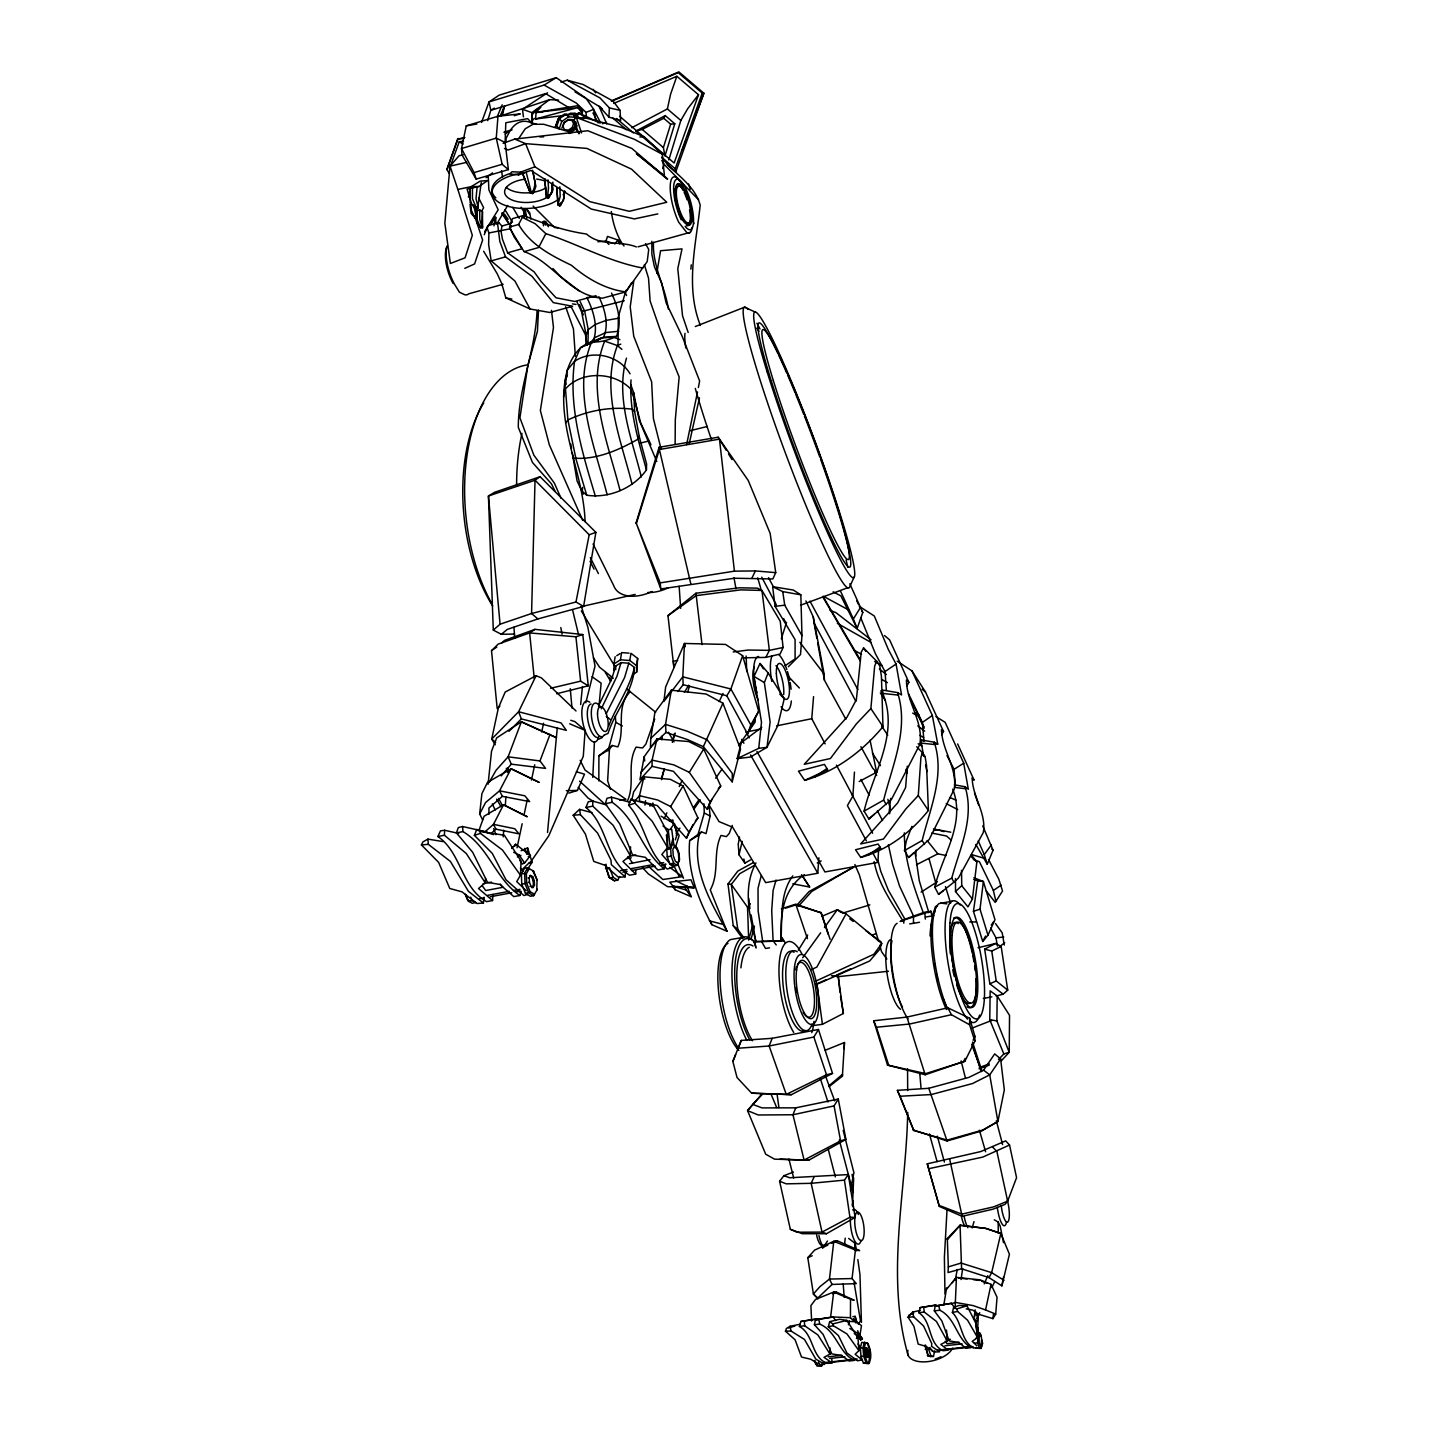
<?xml version="1.0" encoding="UTF-8"?>
<svg xmlns="http://www.w3.org/2000/svg" width="1438" height="1438" viewBox="0 0 1438 1438"><rect width="100%" height="100%" fill="white"/><g stroke="black" fill="none" stroke-linecap="round" stroke-linejoin="round"><path stroke-width="1.5" d="M472.455 187.929L472.437 198.678L475.978 207.018L475.025 208.546L477.47 209.606L481.281 182.464M606.71 804.992L592.726 801.11L588.286 801.739L585.949 807.473C608.13 825.574 605.2 859.223 629.485 875.221L635.722 874.07L635.74 870.062M974.856 1041.22L974.874 1036.187L969.661 1018.23L947.822 1007.822L906.929 1017.079L873.693 1020.764L887.498 1065.073L925.191 1074.761L964.898 1061.208L974.856 1041.22L969.589 1024.737L969.661 1018.23M598.819 780.996L598.909 755.795L612.211 745.477L617.837 746.897C625.961 728.401 614.835 707.46 630.383 691.444M527.53 854.118L527.566 847.863L521.113 850.757M845.814 1321.324L854.316 1321.63L850.433 1317.711L850.541 1299.215L833.681 1292.061L815.526 1299.431L810.888 1305.632L811.625 1321.037M652.061 766.346L652.097 760.109L656.95 738.952L688.73 741.541L703.721 749.018L720.744 785.975L710.192 801.991L707.226 809.199L673.397 771.325L652.061 766.346L639.91 779.702L644.206 756.694L656.95 738.952M675.123 444.378L675.303 419.716L679.149 376.936L660.491 330.812L650.12 301.009L648.52 278.127L644.368 264.772M886.275 804.543L883.633 800.121C892.441 765.016 909.211 729.012 897.582 692.613L882.77 690.114L882.77 693.44C899.451 733.883 873.1 772.566 864.094 811.14L868.876 818.977L891.506 799.33L919.781 744.578C923.771 721.552 906.641 702.966 906.407 680.048L908.852 682.331L906.785 686.034M618.034 344.958L618.322 316.935L625.925 290.404M1001.459 1060.669L1009.224 1052.292L996.876 1020.908L997.181 995.977L990.171 990.836L989.757 1019.722L1003.85 1053.946L998.475 1059.5M470.01 204.358L471.125 213.453L476.158 218.774L477.128 217.264L476.248 206.946M585.086 521.688C583.522 470.801 553.396 421.55 567.363 370.015C571.389 357.792 578.633 345.713 591.701 341.831C600.527 342.514 608.562 340.087 616.417 336.42C622.294 322.651 617.747 306.114 611.51 293.1M732.194 781.841L732.319 773.482L707.208 739.851L687.13 731.187L665.524 724.375L650.803 738.287L650.443 747.077L665.992 732.445L665.524 724.375L671.33 690.186L706.094 694.033L722.937 703.218L740.534 749.162L732.194 781.841L703.344 746.682L687.256 739.491L665.992 732.445M904.34 832.854C904.196 860.409 913.939 887.066 923.25 912.645L928.499 911.458L919.277 880.739L915.071 852.41M586.021 344.149L586.165 335.18L581.545 311.561L576.854 301.746M831.47 975.755L838.192 975.989L839.918 992.148M955.156 1306.765L956.432 1277.375L980.141 1279.856L991.052 1284.35L997.055 1297.256L995.707 1314.134L992.921 1318.646L978.433 1314.17L972.771 1310.108L966.174 1308.85M524.295 217.21L524.151 208.834L526.416 208.762L529.759 212.878L530.838 219.061M546.494 197.24L544.643 178.672L546.494 197.24L548.13 198.102L552.012 191.883L552.372 182.788M587.998 343.628L588.25 329.697L584.691 311.273L580.143 301.585M476.266 214.873L476.607 210.865L479.699 209.948L482.449 211.62L481.802 223.969M482.449 211.62L482.629 228.067L480.634 227.779L477.056 223.267L476.463 216.976M498.734 222.584L488.075 225.64L487.015 227.474L488.884 232.956L488.632 244.568L491.203 260.889L514.912 281.021L530.047 308.972L549.783 312.477L572.666 306.276L553.324 302.627L531.97 276.276L505.529 256.863L499.813 241.386L497.692 224.418L498.734 222.584L501.934 226.018L510.957 223.447M709.042 805.496L710.138 816.029L706.058 833.591L701.474 831.901L689.683 840.565C686.969 869.936 698.041 899.145 711.81 924.67L726.981 931.231L710.282 889.96C719.881 872.381 712.565 853.058 720.995 835.442L726.388 836.628L729.246 833.465L732.302 825.412M558.07 205.077L556.758 187.623L558.07 205.077L559.652 205.976L563.498 200.259L564.109 191.883M853.004 1192.497L853.201 1184.768M582.642 487.392L582.3 491.329L586.74 495.211C608.741 498.644 633.673 488.183 646.435 469.884L646.615 464.043L639.209 436.415L634.625 411.466L633.727 392.772L630.689 384.449M755.975 862.908C742.547 887.408 749.45 915.952 755.849 941.423L780.942 940.901C782.38 919.403 779.216 894.202 792.805 875.85M975.683 1338.365L977.678 1338.167L977.984 1327.741L977.427 1334.212M514.265 115.687L520.268 113.872L497.997 116.244L466.254 125.861L461.508 148.545L462.011 154.909L476.158 179.121L508.369 169.63L505.115 142.47L505.799 122.751L527.602 118.635L531.197 122.41M476.23 209.606L477.11 218.594M852.536 1204.649L853.633 1178.603L852.752 1174.469M635.722 874.07L622.924 861.47L630.204 855.52L630.563 846.82M526.254 890.769L516.727 881.602L520.448 875.221L521.077 861.056L504.325 835.244L480.076 831.488L476.751 829.528L474.396 835.352L492.263 853.363L505.978 879.768L523.863 895.55L527.566 894.4M592.798 777.419L594.415 742.17M492.928 894.526L492.569 900.548L478.53 888.504L485.181 882.77L466.325 853.561L444.414 835.244L444.666 830.283L458.758 833.447M567.219 80.204L583.073 84.5L613.145 101.127L620.066 110.331L620.623 120.54L608.921 117.143L609.388 107.922L599.988 97.928L567.219 80.204L560.892 82.128M542.665 112.236L536.014 112.398L578.166 105.657L582.606 111.265L582.246 113.207L535.673 118.959L536.014 112.398L540.904 107.113M889.655 813.728L889.978 807.527L887.875 799.33M976.043 1316.004L976.168 1313.541M538.513 310.177L537.417 331.333L527.8 365.863L519.927 417.811L533.858 455.163L554.313 483.006L561.036 498.285M552.839 182.159L552.444 189.906L549.01 197.743M948.325 1266.878L948.019 1272.576L961.591 1268.801L988.985 1277.609L1001.873 1285.878L1009.422 1254.242L1000.83 1233.48L985.803 1228.394L960.063 1225.266L947.318 1238.495L948.325 1266.878L961.105 1263.067L991.663 1272.648L1004.066 1280.341M977.391 1333.997L978.235 1317.999L975.593 1311.618M756.927 751.481L824.927 871.949L877.899 862.405L878.618 849.355M592.079 812.668L579.604 809.36L573.187 815.256L585.428 834.13L593.768 861.434L604.697 865.155L618.52 877.342L625.117 876.838L625.44 870.997M612.211 745.477L609.46 749.252L607.645 780.78L610.449 789.246M495.571 222.171L495.085 217.192L491.562 222.387M524.313 213.92L524.151 208.834M828.989 1086.697L842.38 1076.199L844.483 1042.496L825.268 1050.261M866.341 840.835L847.395 805.55L852.896 796.113L854.46 772.098M844.088 1048.733L844.483 1042.496M947.049 1209.448L944.389 1257.387L944.964 1293.912M495.427 223.753L495.858 217.336M842.38 1076.199L842.488 1074.348L828.917 1085.834M503.246 836.862L503.695 830.211M505.313 805.801L505.906 796.922M507.542 772.512L507.83 768.072M631.03 379.92C628.999 410.585 638.454 440.621 646.435 469.884M915.736 856.149L916.15 850.074M860.733 857.443L880.847 848.492L878.169 844.07L855.538 849.732L860.733 857.443C887.821 849.948 911.045 832.207 928.409 810.457L918.289 795.502L920.931 757.269L922.495 752.757L916.689 746.771M708.628 804.291L719.018 821.601L732.679 827.245L765.681 882.626L817.773 873.243L818.923 857.821M701.474 831.901L699.12 834.939C691.642 869.613 710.372 902.039 726.981 931.231M785.04 665.758L795.088 658.91L795.088 639.604L775.064 606.315L772.637 586.686L793.309 590.047L800.84 594.829L801.973 635.614L800.517 654.506L788.348 666.711M946.492 1289.329L956.432 1277.375L952.244 1282.75M907.306 766.166L905.616 787.521L897.636 802.943L860.679 843.944L883.417 839.073L905.904 808.875L918.289 795.502M497.997 116.244L496.254 138.12L502.168 164.292L508.369 169.63M564.523 191.092L563.948 198.264L560.496 205.634M825.124 743.859L811.751 718.712L813.566 696.639M543.222 221.614L545.469 221.542L543.222 221.614L543.474 225.838M475.025 218.342L471.394 210.397L470.55 202.381M870.871 708.592L874.681 666.01L876.659 661.174L863.555 647.927L861.218 652.187L856.383 699.659L847.018 717.149L804.255 764.297L830.409 758.527L856.437 723.817L870.871 708.592L882.986 726.657C862.584 751.247 835.676 771.505 804.687 780.367L798.467 771.181L824.423 764.405L827.677 769.761L804.687 780.367M480.634 227.779L477.344 220.176L476.607 210.865M547.519 832.512L557.279 727.79M598.999 706.04L601.138 683.14L592.096 676.759M485.181 882.77L485.577 878.42M690.869 269.158L691.265 264.844M477.039 187.929L475.996 198.678L478.315 208.007M580.646 704.566L582.408 686.789M854.496 1249.91L855.161 1243.367L848.69 1238.442M488.075 784.249L491.526 751.229L496.685 737.874L521.365 721.822L556.416 737.694L521.365 721.822L508.117 756.819L496.092 770.247L489.082 782.506M513.69 852.249L519.172 855.035L524.582 863.016L530.424 855.538L515.667 844.232L511.658 848.438M443.138 841.607L427.895 839.109L422.934 841.913L421.424 844.915L438.608 862.351L449.788 888.486L462.011 891.848L477.039 903.513L483.42 903.028L484.031 897.258M737.155 758.617L758.743 748.335L761.493 722.253L754.033 676.417L760.019 663.475L768.144 672.984L784.231 698.814L777.724 725.759L766.993 747.311L750.42 757.053L737.155 758.617L741.325 742.619L761.781 727.304M844.555 1244.607L845.238 1238.136M913.076 1129.891L947.103 1140.981L928.786 1088.296L897.384 1090.346L913.777 1130.52L947.193 1140.118L982.819 1129.998L997.9 1121.496L1004.335 1089.95L1000.614 1058.889L994.683 1053.892L983.628 1070.178L968.996 1077.35L928.786 1088.296M479.663 813.944L481.892 793.686L487.5 782.38L511.083 768.755L538.998 782.29L511.083 768.755L499.561 790.828L485.595 802.512L479.663 813.944L482.629 819.894M537.039 310.68C535.637 350.333 518.345 387.199 518.291 427.266L532.437 462.425L551.491 483.887L555.104 491.347M992.921 1318.646L993.406 1314.296M546.494 196.431L547.554 196.143L548.507 188.018L547.986 179.822M852.051 1278.562L829.474 1279.065L820.019 1286.561L813.387 1293.984L817.791 1297.993L832.081 1284.44L856.275 1283.631L852.051 1278.562L855.43 1250.017L833.788 1241.3L814.645 1250.107L807.797 1257.639L813.387 1293.984L817.898 1298.82M955.479 878.546L955.515 891.56L967.972 906.875L972.412 898.984L976.869 861.955L971.621 855.233M973.67 879.373L977.732 880.865L973.454 911.315L982.729 941.495L987.96 935.167L980.015 909.158L983.376 881.512L973.921 877.773M479.124 829.96L484.085 816.245L503.516 804.759L527.081 816.676L503.516 804.759L493.504 824.351L485.343 831.434M661.84 739.815L662.325 735.879M852.95 1200.73L852.285 1205.781L853.561 1207.003M934.61 912.609L935.401 906.461L937.127 906.192M633.709 281.273L630.221 306.905L633.745 336.258L651.648 381.861L653.409 418.62L661.085 448.98M975.162 1309.856L973.885 1319.185L977.085 1320.731L975.629 1322.816L977.678 1338.167M558.106 204.268L560.191 196.305L559.831 186.76M644.925 805.118L645.572 800.732M750.6 859.888L744.848 863.124L739.024 854.783L742.206 841.356M961.015 1279.55L962.669 1268.586M636.531 665.65L637.663 658.424L630.958 653.301L629.808 660.509L636.531 665.65L636.657 672.157L633.403 674.206M636.657 672.157L637.663 658.424M650.803 738.287L654.901 712.529L671.33 690.186M943.849 1304.823L946.617 1287.855M614.745 666.873L614.134 670.468L613.954 663.943L620.443 659.808L621.611 652.6L629.089 653.158M501.305 634.284L507.344 629.395L537.884 618.933L583.63 606.423L595.871 532.366L540.095 476.697L494.528 492.335L488.435 496.002L493.288 630.096L501.305 634.284L514.534 634.068M613.954 663.943L615.14 656.735M656.789 273.13L660.563 250.733L682.025 248.864L677.783 268.708L682.529 315.767L688.173 332.466M935.167 1306.099L938.708 1305.488L939.823 1310.234C955.767 1318.053 956.342 1338.76 970.974 1347.658L965.905 1348.215L958.787 1342.445L949.17 1340.917L941.818 1320.875L934.323 1310.863L935.167 1306.099L951.543 1303.277L955.03 1308.616M939.356 1206.446L927.258 1163.827L980.698 1151.586L1005.683 1140.873L1009.53 1145.008L1016.576 1177.686L1007.643 1201.143L1005.018 1204.379L993.173 1209.124L962.13 1216.332L939.356 1206.446L927.258 1163.827M739.545 836.988L738.215 844.214L739.024 854.783M1001.873 1285.878L1003.49 1277.268M941.62 734.818L943.526 731.457L941.477 729.641C942.052 750.726 957.528 767.928 954.257 789.174L929.11 839.594L908.654 857.515L904.484 850.559L906.335 840.835L911.908 826.347M981.129 1348.377L976.24 1348.197L981.129 1348.377L981.507 1339.857M598.478 705.968L611.905 678.412L615.662 666.064L621.054 662.63L628.819 663.206L634.41 667.466C629.538 688.496 616.165 706.471 608.616 726.136M697.52 391.945L686.627 444.522M698.365 387.541L699.623 380.962L682.151 336.222L666.1 302.753L661.552 282.819L654.398 266.713L651.863 254.202L651.845 241.314M955.209 1280.287L957.277 1269.484M522.857 174.501L530.28 192.926L532.743 193.591L533.462 189.906M578.166 105.657L577.788 107.598L582.246 113.207M1004.263 945.072L1002.232 932.903L995.527 923.591M500.065 624.2L531.575 613.523L575.973 602.019L589.203 534.756L535.026 480.22L488.435 496.002L500.065 624.2L493.288 630.096M889.205 811.374L890.697 798.414M850.469 1190.125L853.902 1172.671L843.171 1130.448M689.144 444.036L699.461 397.805M850.631 1190.646L851.476 1186.44L839.307 1140.028M848.438 1324.793L849.229 1320.839M491.257 223.933L494.187 217.426M815.382 1319.994L818.815 1319.383L819.714 1324.092C836.646 1331.085 838.426 1352.457 854.208 1360.438L849.319 1360.977L841.356 1355.423L831.865 1353.913L823.093 1334.374L814.411 1324.704L815.382 1319.994L825.017 1317.963L833.069 1317.028L835.712 1320.533M943.364 890.607L938.583 894.382L934.736 887.12C942.519 855.017 965.994 823.147 952.711 789.156M468.393 197.132L470.244 188.504L470.208 202.327L475.025 208.546M517.033 847.773L522.156 823.74M524.025 815.004L527.279 799.708M531.467 780.061L534.72 764.764M541.695 731.996L543.564 723.26M924.472 844.448L922.171 840.511C930.116 808.426 945.108 775.424 934.287 742.224L920.787 739.887L923.681 756.208M924.814 1345.267L928.229 1356.106L933.46 1356.465L934.682 1350.785M995.707 1314.134L985.551 1309.946L991.052 1284.35M631.731 127.712L667.376 108.946L670.611 94.117L676.849 76.268L698.509 94.746L674.134 163.015L619.616 116.244M532.743 193.591L535.242 183.381L532.599 170.259M631.749 800.121L633.619 791.961L643.954 776.808L670.432 779.378L683.068 785.939L697.933 817.952L688.856 832.063L686.501 838.282L657.328 805.586L639.497 801.074L639.479 795.681L643.954 776.808L644.781 779.162M938.583 894.382L953.897 882.195L951.776 878.115C959.739 848.366 974.874 817.916 965.078 786.766L954.401 784.806M563.57 397.05L567.363 370.015L574.571 361.298L580.503 347.529L590.011 343.646M672.301 742.206L674.404 733.524M976.761 1347.478L973.562 1348.107C960.332 1340.306 962.543 1322.852 952.369 1312.481L953.628 1307.358L959.128 1305.434L966.983 1305.812L976.043 1323.643L977.534 1337.52L972.214 1341.384L976.833 1345.716M870.17 1349.473L868.804 1363.512L863.447 1363.17L861.02 1356.573L860.319 1347.927L861.757 1342.319L867.977 1343.523C870.637 1349.671 872.291 1357.4 868.804 1363.512L863.447 1363.17M585.805 702.805L595.026 666.082L587.926 627.507L581.312 606.279M666.423 834.939L667.825 849.067L670.342 848.69L672.912 838.516L671.726 829.402L668.239 829.564L662.99 826.023M676.381 835.496L677.442 831.272M867.312 1357.005L866.413 1357.113L867.581 1357.382L867.887 1351.253L865.694 1348.143L865.37 1354.272L868.48 1357.292L868.786 1351.145L867.743 1348.323L865.694 1348.143M866.269 1354.183L866.575 1348.035M761.205 875.742L758.024 888.307L758.132 910.991L762.715 941.566M867.078 1361.858L864.867 1355.872L864.22 1347.999L865.532 1342.876L864.4 1342.014L862.962 1347.64L863.663 1356.286L866.089 1362.882L869.541 1362.433M661.534 779.702L664.284 768.953M751.121 939.032L754.411 926.126M828.306 1326.735L829.69 1321.666L839.45 1319.275L846.874 1320.408L857.947 1337.682L858.917 1350.659L855.143 1354.308L862.171 1359.899L857.569 1360.797L846.946 1353.032L838.462 1335.614L828.306 1326.735L833.285 1325.71L846.946 1333.907L858.917 1350.659M946.51 1330.132L947.247 1341.133L940.812 1344.422L948.055 1350.156L943.022 1350.713C927.564 1343.326 932.597 1321.971 918.792 1312.66L920.158 1307.627L936.03 1305.075L920.158 1307.627M608.022 750.816L615.806 722.307L615.32 716.016M627.507 800.858C635.488 783.261 626.357 764.477 636.099 747.131L642.57 747.976L645.878 744.093L654.721 719.09M629.898 802.296L611.42 797.191L606.98 798.306L605.326 803.68L619.796 823.974L632.612 855.071L645.267 857.3L657.867 869.972L664.176 868.804L665.381 864.508M776.035 880.02L773.123 890.374L771.703 910.703L773.123 941.351M972.196 1227.944L973.993 1221.617M748.946 938.601L752.613 925.892M577.087 117.557L578.471 112.775L600.095 123.093M697.52 836.233L704.296 813.009L703.901 803.788M628.819 663.206L624.631 677.46L606.207 713.733M495.085 217.192L494.007 225.892M621.054 662.63L616.992 676.184L601.282 708.826M831.793 1358.694L832.045 1362.865L827.174 1363.404C810.762 1357.005 814.375 1334.788 799.402 1326.429L800.894 1321.468L818.078 1318.772L800.894 1321.468M501.287 116.244L504.414 105.909L502.563 115.31L549.658 99.653L558.591 100.103M487.698 120.63L490.843 110.295L489.028 101.918L499.148 95.142L556.236 77.67L585.967 98.215L593.678 109.36L595.53 119.246M674.782 123.74L664.949 156.005L663.403 147.593L670.665 124.207L674.782 123.74L665.273 115.597L635.884 131.074L639.101 133.842M668.814 159.924L680.839 120.45L687.706 108.695L698.509 94.746M636.117 522.839L659.089 447.29L718.137 437.224L748.209 480.436L770.157 533.372L775.729 572.63L772.835 578.957L734.351 578.238L660.815 588.951L636.117 522.839L660.186 582.893L660.815 588.951M661.534 778.102L664.14 769.528M672.607 741.666L675.213 733.092M687.58 692.379L689.539 685.962M856.473 1338.526L857.713 1334.5M636.333 523.612L659.395 449.519L659.089 447.29M675.195 848.078L679.185 835.46L676.202 830.661L674.404 823.597L661.085 816.209M781.301 638.814L786.514 622.402M675.339 839.918L676.669 835.712M487.302 832.099L462.551 826.508L458.309 827.587L456.439 832.89L472.707 852.339L487.482 882.321L499.939 884.496L513.797 896.611L519.819 895.497L521.185 891.308M548.13 198.102L549.298 194.507M662.666 168.57L664.05 164.292L661.804 160.463M732.859 1061.442L741.253 1040.429L772.206 1038.308L818.456 1029.464L832.53 1073.377L791.421 1094.678L751.643 1093.186L737.029 1077.511L732.859 1061.442L735.627 1054.719M817.773 1363.494L810.673 1359.216L801.523 1357.041L795.088 1339.785L785.472 1331.211L786.37 1328.532L790.091 1326.249L799.762 1324.344M529.382 213.992L526.416 208.762M533.624 192.836L535.889 186.275L533.013 172.362M575.991 122.032L574.05 127.587L568.891 131.2M568.747 132.368L574.876 128.09L576.117 123.884L573.816 119.821L568.711 119.39L563.804 122.823L561.952 128.108M577.069 125.376L575.829 128.917L569.268 133.5M558.627 118.204L555.32 127.119L558.411 118.311L564.721 113.926M568.585 116.784L566.284 113.89L559.436 118.689L556.848 126.095L559.166 128.935L561.737 121.565L568.585 116.784L575.703 117.377L573.42 114.501L568.064 114.051M742.637 655.71L730.881 688.982L726.801 695.758L747.598 733.955L758.671 711.235L742.637 655.71L725.561 644.422L684.47 643.469L665.632 686.969L663.907 701.42L682.798 676.831L684.47 643.469L685.261 646.687M833.123 591.809L840.853 595.871L857.138 628.478L862.782 612.462L849.804 583.774M747.598 733.955L750.816 724.878L758.671 711.235M667.214 164.741L675.734 172.057L675.195 168.803L702.229 93.093L678.197 72.619L611.617 101.253M675.734 172.057L703.883 93.218L678.862 71.9L611.33 100.948M458.219 138.425L446.876 169.612L457.59 139.127L464.851 137.545M449.411 168.803L459.261 141.751L463.557 141.194M628.586 805.244L630.743 799.33L653.355 805.478L667.484 832.44L667.574 847.557L661.822 854.46L673.164 867.24L667.304 869.037C646.255 852.878 645.878 824.334 628.586 805.244L634.967 803.177L652.223 821.278L667.574 847.557M481.532 122.446L489.028 101.918L544.103 85.076L556.236 77.67M822.015 916.258L837.293 909.733L846.065 913.885L881.728 943.472L879.553 949.457L869.684 960.979L816.407 984.509M559.652 205.976L560.874 202.704M626.483 358.134C615.14 397.373 631.893 438.86 641.33 476.967M501.197 775.909L511.299 764.153L545.559 768.395L539.987 760.954L550.053 734.351M586.165 335.18L588.25 329.697L595.206 324.503L605.973 320.44L618.897 318.158M682.277 150.037L686.196 139.756M687.759 135.657L703.883 93.218L702.229 93.093M511.317 225.892L510.184 228.804L522.174 248.702L507.614 252.8L502.473 239.265L501.053 231.41L501.934 226.018M738.844 1046.558L741.253 1040.429M758.743 748.335L766.993 747.311L770.121 721.894L764.351 682.583L768.144 672.984M772.206 1038.308L769.132 1046.001L786.262 1094.408L791.421 1094.678M912.609 1312.085L913.723 1316.92L923.555 1325.962L931.788 1343.649L931.518 1346.292L939.553 1351.828L934.323 1351.99L926.252 1346.453L918.181 1344.099L913.921 1326.303L908.043 1317.118L912.609 1312.085L920.248 1310.36M977.193 1318.934L979.709 1312.678M795.789 1107.835L792.949 1114.756L804.094 1160.053L808.749 1160.214L845.921 1139.381L838.264 1099.063L795.789 1107.835L762.05 1107.907L752.811 1104.42L747.562 1110.621L765.699 1154.211L774.543 1159.154L804.094 1160.053L840.583 1140.855L845.921 1139.381M975.827 844.43L987.277 864.274L993.065 850.218L982.711 825.861M567.381 375.228L565.098 380.764L566.087 384.467M497.099 117.017L502.186 104.812M822.878 1248.022L827.461 1241.03M484.229 234.754L488.075 225.64M722.937 703.218L703.344 746.682M984.257 1283.846L987.798 1275.686M568.837 793.147L577.411 790.415L584.511 774.165L576.368 771.775M963.352 1062.43L965.114 1058.386M973.113 1040.213L974.874 1036.187M988.571 859.6L998.835 879.211L1002.538 891.039L995.222 902.399L986.288 890.967M492.569 900.548L486.583 901.644C460.951 887.228 461.688 853.076 437.907 836.521L440.441 830.876L444.666 830.283M677.622 660.437L673.344 661.21L673.901 667.466L667.969 615.644L695.956 593.229L739.563 587.783L757.305 588.16L761.96 590.443L780.259 621.252L783.081 647.495L780.115 654.056L765.843 657.4L743.608 657.831M925.191 1074.761L906.929 1017.079M854.388 576.53L849.822 586.596A149.732 12.439 69.6 0 1 782.434 445.025A149.732 12.439 69.6 0 1 747.994 309.368M987.96 935.167L994.988 919.745L983.376 881.512L977.732 880.865M639.209 436.415L637.933 439.219C618.592 450.22 594.99 460.519 572.594 457.967M813.908 1177.327L811.176 1183.312L822.033 1232.096L826.455 1233.732L855.107 1217.393L848.348 1174.576L789.714 1177.758L783.908 1175.691L779.594 1181.227L790.325 1229.274L797.047 1232.222L822.033 1232.096L849.93 1217.231L855.107 1217.393M592.564 342.747C598.927 328.331 593.624 311.021 586.848 297.558L596.824 296.749M499.993 116.28L504.54 106.556M664.014 818.887L666.873 812.812M679.239 786.514L682.097 780.457M719.198 701.564L723.008 693.476M686.501 838.282L693.098 824.459M991.843 1287.585L994.772 1281.51M707.226 809.199L712.026 799.294M676.974 865.37L678.934 861.326L678.466 853.507L675.86 846.425L672.625 844.214L670.647 848.222L671.115 856.095L673.739 863.213L676.974 865.37L673.11 866.071L669.856 863.932L667.232 856.814L666.765 848.941L670.647 848.222M576.027 711.001L541.443 677.891L536.086 675.734L518.615 711.738L491.724 739.042L495.265 744.74M518.705 138.551L525.23 128.791L532.977 124.279L543.69 124.279L572.072 132.673M752.002 577.932L755.399 570.94L775.729 572.63M765.843 657.4L769.366 650.353L761.96 590.443L740.84 589.868L696.262 595.602L667.969 615.644M514.57 846.425L515.667 844.232M488.884 232.956L510.184 228.804L509.573 227.042L518.633 224.454L522.336 217.354L535.188 223.735L545.847 233.657L538.639 247.534L524.187 251.614L514.337 237.27L509.573 227.042L511.586 220.427L512.611 218.594L523.36 215.52C543.888 223.663 564.289 230.871 586.488 234.017C600.545 246.563 620.012 240.452 636.369 246.923M605.308 864.633L608.813 877.126L614.439 880.775L617.765 880.146L619.67 876.515M982.729 941.495L985.551 936.048M988.985 1277.609L991.663 1272.648L1000.83 1233.48L986.091 1228.483L960.063 1225.266L961.591 1268.801M846.065 913.885L816.838 967.109L811.068 969.697M522.336 217.354L523.36 215.52M481.514 211.44L483.635 207.719L478.584 197.761M635.884 131.074L642.229 129.42L663.727 118.276L665.273 115.597M537.381 889.241L533.642 895.676L530.406 896.269L525.499 893.555L521.76 884.172L521.383 873.693L524.582 868.318L527.818 867.707L533.66 871.32L537.021 879.786L536.787 890.23M533.139 887.498L534.487 885.161L534.325 880.667L532.725 876.659L530.622 875.454L529.526 875.67L531.629 876.874L533.21 880.883L533.39 885.359L532.024 887.695L533.139 887.498L531.035 886.311L529.436 882.285L529.256 877.773L530.622 875.454M496.649 224.238L507.722 205.418M526.344 873.657L529.238 868.75L527.818 867.707L524.636 873.082L525.014 883.561L528.771 892.944L533.642 895.676L534.523 894.202L530.101 891.704L526.685 883.184L526.344 873.657L521.383 873.693M684.416 692.307L688.694 685.225M688.856 832.063L670.629 806.556L683.068 785.939M737.191 1048.302L769.132 1046.001L813.872 1037.032L818.456 1029.464M798.306 950.248L807.671 935.024M858.306 1324.272L860.463 1320.749L854.064 1282.426M840.583 1140.855L834.058 1105.912L838.264 1099.063M484.624 231.698L498.177 209.786L488.866 189.798L488.237 175.616M710.192 801.991L689.305 772.35L703.721 749.018M857.138 628.478L853.363 618.969L860.697 607.142M631.695 282.837L625.8 291.86L602.558 298.169C569.843 296.246 553.594 262.183 524.187 251.614M527.207 869.631L532.114 862.333L527.566 847.863M1000.614 1058.889L989.721 1074.887L972.465 1083.569L931.285 1094.552L900.098 1096.241L897.384 1090.346M518.633 224.454C530.263 244.802 551.149 255.461 571.479 265.311C586.956 278.487 605.326 289.362 625.8 291.86L647.208 261.536L648.736 249.457L645.518 243.723M529.759 863.321L548.777 835.784L583.289 756.28L585.122 730.378L569.682 723.799M991.231 925.173L993.73 921.542M693.889 807.078L698.976 799.762M693.979 809.037L700.36 799.959M715.657 778.192L722.02 769.132M738.593 745.549L755.166 721.966L755.094 717.598M849.93 1217.231L844.448 1180.131L848.348 1174.576M802.692 957.744L820.631 932.849M824.477 927.51L837.293 909.733L840.835 912.339M881.728 943.472L873.998 954.167L815.49 981.273M987.277 864.274L984.275 854.603L991.411 844.825M676.112 833.375L679.94 828.162M670.647 828.648L674.404 823.597M520.646 172.129L511.946 171.769L510.023 173.98L518.597 174.879L520.646 172.129L534.9 166.79L589.868 201.662L629.287 211.314L666.765 202.255L631.57 169.181L586.866 148.402L525.607 143.656L514.75 139.091L503.102 143.333M565.529 423.096L567.902 419.95C587.585 410.675 610.449 406.379 632.091 409.165L634.625 411.466M742.763 938.637L733.236 925.659L728.005 883.993L737.82 871.086L753.548 862.458M614.799 244.047L617.909 239.984L620.839 243.058M677.891 691.48L683.194 684.704L682.798 676.831L730.881 688.982L750.816 724.878M748.677 940.11L747.544 907.234L750.294 903.711M695.345 820.972L697.933 817.952M761.241 1094.695L747.562 1110.621L758.257 1114.989L792.949 1114.756L834.058 1105.912M634.248 801.703L639.479 795.681L657.615 799.995L670.629 806.556M589.346 344.024L594.937 337.606L605.74 332.555L618.717 331.279M960.332 1225.05L947.408 1239.646L947.318 1238.495M849.786 1328.46L859.187 1334.302L862.423 1338.904L860.715 1339.928L857.857 1335.794L859.187 1334.302L857.659 1330.725M797.263 904.7L809.127 891.506L853.309 867.384M798.27 906.407L811.697 891.506L854.226 866.647M640.629 772.691L652.097 760.109L673.829 764.872L689.305 772.35M718.299 788.671L720.744 785.975M534.379 118.383L531.934 121.062L532.276 114.501L537.165 109.216M517.41 856.922L519.172 855.035L520.969 855.7M752.811 1104.42L762.751 1093.923M508.926 731.367L521.365 718.91L566.32 730.36L561.126 722.955L518.615 711.738L521.365 718.91M804.345 874.628C782.452 889.457 779.935 916.168 781.553 940.506L780.942 940.901M499.885 706.094L497.189 708.521L491.508 650.659L498.195 644.098L529.633 632.936L534.954 629.359L582.803 634.553L588.268 685.8L556.65 693.745M522.174 869.559L529.508 862.512L532.114 862.333L529.31 862.854M955.515 891.56L961.734 885.718L961.519 870.332M530.101 891.704L525.499 893.555M501.538 643.146L504.504 640.395L534.954 629.359M953.897 882.195L958.409 878.025L983.286 832.566C986.666 813.135 972.483 797.137 972.16 777.796L974.101 780.205L957.636 743.949M908.654 857.515L913.579 853.04M491.185 833.429L495.894 829.169L518.884 833.824L514.84 828.755L493.504 824.351L495.894 829.169M996.139 996.049L1003.131 994.179L1007.732 990.153L1001.172 946.456L995.545 943.49L978.002 947.768M502.383 796.346L499.561 790.828L524.87 795.807L529.651 801.613L502.383 796.346L488.92 808.048L488.974 814.357M868.876 818.977L874.43 814.178M999.464 946.743L1004.731 942.663M486.098 177.719L492.497 172.866M505.151 134.094L508.477 131.631M523.414 116.855L522.497 109.27L531.898 112.631L549.658 99.653M868.965 854.711L879.93 846.964M920.787 739.887L923.987 741.379L922.369 722.451L932.345 715.459L911.998 670.917L897.204 661.156M529.831 191.829L533.336 191.631M814.25 777.329L826.958 768.503M540.095 476.697L535.026 480.22L531.575 613.523L537.884 618.933M471.628 203.98L467.098 189.133L479.016 186.491L487.626 180.559L480.202 181.098L471.215 186.652L457.859 189.439L450.022 166.161L459.028 155.753L463.18 154.783M886.365 689.97L885.017 671.582L896.054 664.032L888.253 649.311L874.322 616.003L859.259 606.333M995.833 901.015L993.37 890.446L1001.172 885.143M491.508 650.659L496.793 647.082M783.53 940.865L753.997 941.926L756.118 948.055M522.497 109.27L547.554 92.787M616.758 655.71L619.994 653.625M955.299 786.496L954.095 769.33L963.712 763.201L945.161 722.325L935.994 716.645M921.129 892.099L937.414 881.674M598.909 755.795L609.46 749.252M494.312 108.138L490.843 110.295L545.613 93.614L569.682 108.138M689.683 840.565L699.12 834.939M524.618 862.746L522.389 864.04L519.891 860.481M755.849 941.423L751.103 914.928M904.484 850.559L922.171 840.511M755.076 865.029L739.689 873.711L731.277 884.406L737.82 929.469L743.931 937.81M864.094 811.14L883.633 800.121M753.997 941.926L754.842 941.459L755.705 946.833M923.25 912.645L902.399 920.086C891.183 901.572 878.115 883.399 874.196 861.668M900.835 921.111L930.835 911.189L932.076 916.635M928.031 912.735L930.835 911.189M829.798 1347.55L829.996 1354.129L823.974 1357.346L832.045 1362.865M859.205 781.499L876.623 772.26L870.098 740.318M934.736 887.12L951.776 878.115M536.086 675.734L505.205 692.02L498.357 707.927L491.724 739.042L495.643 742.511M817.251 862.944L821.17 860.913M811.769 1025.743L822.428 1024.323L843.351 1013.484L838.192 975.989M1003.131 994.179L989.847 983.826L984.67 949.116L995.545 943.49M1009.53 1145.008L982.801 1157.087L928.678 1168.717M916.473 864.741L937.81 853.812L946.15 855.52M591.899 342.693L603.583 337.193L616.417 336.42M594.397 341.813L603.583 337.193C609.299 324.305 604.697 308.757 598.819 296.605M984.67 949.116L991.753 951.057L1001.172 946.456M832.53 1073.377L826.508 1074.743L786.262 1094.408L751.643 1093.186M528.231 856.599L530.424 855.538M822.248 1247.717L827.821 1245.092M831.524 1243.331L837.096 1240.688L859.618 1250.629L855.43 1250.017M464.798 268.349L474.594 263.927L482.629 240.02L474.594 215.934M989.847 983.826L996.21 980.932L1007.732 990.153M815.759 984.347L825.987 979.781M836.233 975.216L850.559 968.817M598.334 739.33L602.324 737.55M604.517 734.98L608.04 733.416C615.087 711.055 633.385 691.696 634.41 667.466M613.792 103.392L676.849 76.268M620.749 344.131L617.387 345.569L604.661 341.13C585.41 389.41 607.986 442.94 620.048 490.484M807.797 1257.639L812.236 1255.751M832.638 1293.805L836.557 1292.169L854.19 1300.24L850.541 1299.215M908.834 1315.159L913.723 1313.164M544.103 85.076L576.243 103.015L586.003 112.38L593.678 109.36M695.291 326.534L744.578 307.193L754.878 311.92M951.309 1303.907L955.227 1302.379L973.202 1305.614L985.551 1309.946M972.232 1028.026L991.771 1020.441M783.908 1175.691L793.434 1172.042M979.296 1067.589L989.2 1063.868M800.535 605.236L847.665 587.765M871.805 935.221L875.94 933.675M979.062 1068.847L989.254 1065.127M518.597 174.879L530.874 170.421L591.288 209.049L634.356 218.918L657.813 213.903M589.203 534.756L595.871 532.366M864.867 1355.872L861.02 1356.573M555.895 227.869L558.106 227.725M973.454 911.315L980.015 909.158M534.289 678.736L529.633 632.936L575.919 636.8L582.803 634.553M474.396 835.352L480.418 833.375L502.509 850.074L520.448 875.221M781.391 908.798L795.771 904.143L821.278 912.86L830.121 939.32M785.543 908.187L796.005 904.861L821.278 912.86M964.898 1061.208L925.713 1073.611L887.498 1065.073M1003.85 1053.946L1009.224 1052.292L1009.53 1015.354L997.181 995.977M953.628 1307.358L956.971 1308.868L966.983 1305.812M624.254 300.722L581.545 311.561M842.398 913.202L869.864 904.879M503.911 132.224L512.054 129.78M475.133 217.048L477.128 217.264M526.254 209.229L524.133 209.193M602.27 123.74L606.566 122.464M480.759 226.485L482.647 226.737M505.115 142.47L496.254 138.12L461.508 148.545L474.073 172.596L502.168 164.292M947.103 1140.981L981.866 1130.897L997.9 1121.496L989.721 1074.887L983.628 1070.178M788.509 1327.921L794.908 1326.052M491.203 260.889L505.529 256.863M503.156 284.257L468.788 293.783A28.203 10.569 73.4 0 1 464.798 294.772L459.405 292.184L454.875 284.796A28.203 10.569 73.4 0 1 446.876 246.293M638.005 246.833L690.348 232.309M495.804 218.001L494.061 218.073M595.997 295.689L574.751 301.477L556.021 297.774L541.245 281.704L534.109 271.854L507.614 252.8M535.673 118.959L577.788 107.598L536.014 112.398M639.928 443.192L648.628 441.035M689.988 430.771L707.388 426.439M829.69 1321.666L832.782 1323.913L846.874 1320.408M570.203 113.207L575.074 113.314L578.471 117.592M550.628 688.281L580.61 681.163L588.268 685.8M526.685 883.184L521.76 884.172M466.649 162.35L450.022 166.161L444.845 223.196L450.364 263.478L465.085 257.797L472.329 235.293L457.859 189.439M581.186 606.638L635.165 594.415M969.589 1024.737L951.417 1014.707L909.517 1024.036L876.407 1027.235L873.693 1020.764M933.747 830.535L937.648 829.708L944.011 831.631M783.081 647.495L769.366 650.353L748.155 650.048L733.218 651.953M761.313 728.94L745.963 732.05L749.252 737.874M776.664 725.831L811.751 718.712M952.369 1312.481L957.564 1311.438L967.576 1320.21L977.534 1337.52M836.934 976.797L888.468 971.243M437.907 836.521L444.414 835.244M456.439 832.89L462.982 831.595C488.794 846.946 495.517 878.87 519.819 895.497M585.949 807.473L592.762 806.143L613.127 825.268L630.204 855.52M605.326 803.68L612.175 802.332C636.531 819.085 641.546 850.685 664.176 868.804M669.173 820.703L672.93 819.984L673.128 824.19M483.096 883.723L491.544 882.141M630.024 856.131L635.92 855.035M626.95 858.594L631.264 857.785M531.629 876.874L532.725 876.659M528.159 877.989L529.256 877.773M533.21 880.883L534.325 880.667M502.958 887.3L485.702 890.517L482.179 885.682M528.321 882.483L529.436 882.285M629.395 863.699L650.12 859.672M667.232 856.814L671.115 856.095M983.322 998.457L991.861 996.858M533.39 885.359L534.487 885.161M529.939 886.509L531.035 886.311M487.68 895.335L509.214 891.326M513.528 890.535L519.999 889.331M620.461 870.655L626.95 869.451M631.264 868.642L652.888 864.633M659.377 863.429L663.691 862.62M479.519 898.732L483.833 897.941M490.286 896.737L511.784 892.746M516.098 891.955L520.394 891.147M622.834 872.147L627.148 871.338M631.462 870.547L655.207 866.143M661.678 864.939L665.992 864.13M468.464 901.284L472.113 900.601L475.852 902.579L472.221 903.262L468.464 901.284L465.642 894.436M669.856 863.932L673.739 863.213M617.765 880.146L613.163 877.324L609.838 877.935L606.189 868.426L605.973 864.184M837.096 1240.688L833.788 1241.3L829.474 1279.065L832.081 1284.44M660.186 582.893L734.423 571.156L755.399 570.94M466.254 125.861L476.877 124.01M909.697 923.915L919.529 922.279M742.35 937.522L730.666 939.535A59.821 20.276 80.8 0 0 720.348 985.246A59.821 20.276 80.8 0 0 737.838 1047.134M951.65 901.338L939.248 903.495A61.636 15.746 80.3 0 0 932.992 945.916A61.636 15.746 80.3 0 0 947.588 1008.829M900.08 921.416L904.286 920.68M925.353 917.085L933.783 915.629M938.708 1305.488L951.543 1303.277M619.832 800.319L625.872 799.312L585.014 770.031L580.179 760.307M769.528 947.84L765.573 948.487L761.888 942.088M818.815 1319.383L833.069 1317.028M940.812 903.082L946.851 903.873M582.031 118.743L586.165 118.15L621.504 127.443L644.332 136.844L662.361 154.297L664.41 175.813L636.423 153.722M457.59 139.127L464.204 138.246M990.656 928.103L996.013 937.9L1003.778 937.001M852.878 1316.633L855.161 1316.363L857.048 1322.762M799.402 1326.429L804.687 1325.818L817.916 1334.967L829.996 1354.129M814.411 1324.704L819.714 1324.092M918.792 1312.66L924.257 1312.031L936.462 1321.468L947.247 1341.133M934.323 1310.863L939.823 1310.234M514.75 139.091L587.854 130.75L631.839 148.42L667.663 179.013M775.064 606.315L784.735 605.2L801.973 635.614M864.472 1343.002L867.096 1342.715L868.912 1347.622M976.51 1333.116L979.602 1332.774L980.734 1336.064M860.319 1347.927L864.22 1347.999M946.366 1339.749L950.428 1339.299M828.162 1356.825L841.895 1355.315M959.11 1342.373L946.959 1343.703L945.215 1341.223M829.582 1358.497L844.915 1356.807M944.928 1345.788L962.166 1343.883M974.551 1343.236L977.66 1342.894L979.35 1347.855M822.087 1362.865L857.138 1359.018M937.54 1350.192L971.98 1346.417M823.561 1363.188L856.365 1359.593M938.834 1350.552L973.238 1346.777M816.784 1365.651L821.853 1365.776L816.784 1365.651L814.969 1360.815M933.46 1356.465L928.229 1356.106L925.479 1345.087M649.616 805.837L653.355 805.478M844.448 1180.131L811.176 1183.312L786.244 1183.851L779.594 1181.227M597.884 241.746L605.973 241.009L613.037 243.435M573.187 815.256L580.377 814.663L597.633 833.123L610.934 860.068L611.348 864.633L625.117 876.838M421.424 844.915L428.344 844.34L450.382 861.416L468.429 891.344L483.42 903.028M605.488 868.48L609.532 867.797L613.163 877.324M537.021 879.786L532.689 870.529L533.66 871.32M976.258 1318.125L978.235 1317.999M908.043 1317.118L913.723 1316.92M785.472 1331.211L790.99 1331.013L804.471 1339.461L815.795 1359.054L824.657 1364.392L819.552 1364.554M639.874 136.97L644.332 136.844M566.32 790.684L577.411 790.415M471.215 186.652L479.016 186.491M539.807 136.916L543.6 136.844M969.787 921.974L976.456 921.974M475.978 207.018L477.452 207.018M826.455 1233.732L802.206 1233.696L790.325 1229.274M836.557 1292.169L833.681 1292.061L830.643 1316.849L850.433 1317.711M780.007 1159.118L808.749 1160.214M620.443 659.808L629.808 660.509M882.77 693.44L897.564 695.003M920.877 743.051L934.341 744.507M958.661 1278.04L967.109 1278.993M973.436 1279.694L979.763 1280.413M954.437 787.377L965.078 788.689M728.005 883.993L731.277 884.406L747.544 907.234M539.987 760.954L508.117 756.819L511.299 764.153M572.396 303.885L576.009 304.461M989.757 1019.722L996.876 1020.908M772.637 586.686L782.757 591.611L800.84 594.829M933.478 829.007L950.806 832.207M792.787 883.813L809.612 887.048L802.332 875.634M483.635 251.273L497.206 273.723L501.736 283.556L505.816 297.882L511.91 299.086M933.801 743.338L937.738 744.111L932.345 715.459M931.77 833.069L946.581 836.017L950.985 839.936M817.503 1364.644L815.813 1364.285L814.357 1360.42M609.388 107.922L620.066 110.331M683.194 684.704L726.801 695.758M865.532 1342.876L867.977 1343.523M927.312 1355.279L930.763 1356.753M709.347 920.805L722.631 924.292M642.75 268.025C608.526 261.644 578.669 244.406 545.847 233.657M932.399 1351.253L929.865 1347.46M674.368 886.599L686.357 890.068L691.121 896.701L675.051 889.727L672.355 886.024M971.387 854.514L984.275 858.324M530.676 122.572L536.536 124.333M476.751 829.528L493.629 834.615M925.173 1349.239L928.571 1349.15L930.925 1355.8M979.602 1332.774L977.84 1332.217L977.66 1342.894M570.742 720.276L574.876 721.606L583.648 729.138M973.382 859.511L979.422 861.704L993.37 890.446M939.517 1205.565L961.842 1214.121L993.604 1206.877L1007.643 1201.143L996.911 1151.532L992.615 1147.021M619.868 339.638L613.918 337.301L601.354 337.894L591.701 341.831C571.281 390.687 594.865 446.553 607.16 494.78M981.597 1281.132L987.115 1283.325M829.996 610.251L835.981 612.678L871.033 639.784M504.45 148.509L508.045 150.019L525.607 143.656L534.9 166.79M950.248 797.623L956.27 800.319M505.816 297.882L530.047 308.972M547.554 196.143L549.19 196.934M675.59 880.667L689.269 887.336L694.338 887.623L690.905 879.786L669.784 882.159L673.164 886.311L694.338 887.623L667.556 886.671L648.394 873.945L642.427 867.509M704.296 813.009L710.138 816.029M915.089 712.924L919.044 714.992M559.094 203.98L560.676 204.807M946.258 803.608L957.69 809.594M470.478 901.464L467.476 899.882L465.211 894.4M630.743 799.33L634.535 801.343M662.361 154.297L634.23 139.234L576.368 117.503L573.78 119.929L578.957 133.896M919.781 735.375L923.663 737.478M823.525 596.339L848.546 609.928M853.938 650.156L861.47 654.272M874.646 661.462L882.177 665.578M934.287 742.224L937.738 744.111M912.681 713.086L918.487 716.358L924.257 728.149M615.806 722.307L622.366 726.01M837.329 623.319L871.356 642.624M994.305 1219.819L998.17 1222.012L1000.165 1226.021L1003.508 1242.666M575.973 602.019L583.63 606.423M881.674 679.383L887.426 682.708M897.582 692.613L901.572 694.949L896.054 664.032M754.033 676.417L764.351 682.583M575.038 91.906L599.412 106.556L608.921 117.143M459.261 141.751L463.072 144.052M608.813 877.126L614.439 880.775M854.244 1333.565L857.857 1335.794M918.181 743.734L921.866 746.034M593.391 801.433L588.07 798.036L578.202 787.431M578.471 112.775L586.165 118.15L576.368 117.503L581.527 132.961M669.731 867.384L682.385 876.623L662.882 879.517L648.232 866.071M849.696 918.81L853.237 921.416M865.64 930.494L881.081 941.854M606.297 716.466L610.557 719.647M853.094 1319.185L861.47 1325.62L859.924 1335.632L862.423 1338.904M579.784 291.285L560.371 276.438L552.965 268.582M917.75 725.813L924.67 731.133M965.078 786.766L968.313 789.264L963.712 763.201M879.355 668.994L886.419 674.53M700.396 325.473C685.045 286.611 695.992 244.963 700.198 205.113C694.536 184.28 673.991 173.782 661.624 157.407M613.307 678.197L599.556 667.196L593.427 657.867M627.058 689.197L655.674 712.223M636.513 153.632L667.16 179.085M733.236 925.659L737.82 929.469M884.496 635.542L889.601 639.838L908.852 682.331M781.247 939.032L783.333 940.776M922.189 689.233L925.497 692.02L943.526 731.457M621.881 349.38L617.387 345.569C600.221 390.579 621.072 439.992 632.073 484.211M667.376 108.946L680.839 120.45M663.727 118.276L670.665 124.207M642.229 129.42L663.403 147.593M574.876 128.09L579.226 133.159M642.337 136.61L663.331 154.621M616.596 118.527L633.349 132.889M661.804 157.317L675.195 168.803M602.45 109.144L599.035 106.214L606.728 123.848M612.678 117.934L626.321 129.636M579.568 781.14L603.672 803.051M921.938 753.782L925.119 756.73L926.575 765.789L928.409 810.457M971.01 856.509L976.869 861.955M991.878 849.103L993.065 850.218M698.598 199.81L664.05 164.292M533.085 206.083L554.655 227.581M876.623 772.26L872.686 768.216L860.895 746.682M788.527 676.669L799.384 688.011M779.702 693.961L784.231 698.814M608.885 244.424L605.973 241.009L607.519 236.425L617.909 239.984L619.742 243.921M545.469 221.542L548.831 225.658M559.436 118.689L561.737 121.565M927.115 840.511L937.81 853.812M961.734 885.718L972.412 898.984M799.87 642.319L824.136 674.08L824.423 680.174L845.868 719.306M500.28 884.064L502.671 887.192M630.06 373.826C619.185 355.366 592.348 349.218 574.571 361.298C568.226 407.242 582.318 452.898 595.458 496.452M773.86 941.836L776.232 944.964M858.18 1336.495L860.715 1339.928M504.361 213.992L508.117 219.187M886.833 959.02L881.602 951.758L879.732 945.341M593.085 89.282L595.602 92.841M520.394 868.049L522.893 871.59M858.037 1343.973L860.499 1347.514M628.064 856.509L632.504 862.962M501.754 213.327L509.304 224.364M872.399 753.009L880.469 765.663M881.728 726.154L887.749 735.231M880.344 692.936L885.215 700.306M472.904 204.591L476.158 209.499M922.495 752.757L925.119 756.73M880.793 690.815L883.238 694.554M545.308 222.009L548.435 226.755M863.555 647.927L865.802 651.36M801.541 874.735L809.612 887.048M876.659 661.174L879.786 665.974L881.422 676.309L882.986 726.657M911.998 670.917L925.497 692.02M861.668 610.683L862.782 612.462M760.019 663.475L763.434 668.886M782.056 937.684L785.328 942.915M718.137 437.224L726.226 450.274M728.527 453.995L731.996 459.585M502.365 212.662L509.016 223.555M605.344 672.463L610.683 681.27L609.838 677.37M446.697 169.091L449.141 173.369M581.312 610.916L614.637 665.956M504.936 209.696L512.503 222.225M512.755 207.449L519.28 218.36M521.149 207.234L525.499 214.514M823.021 596.536L859.888 659.107M822.608 596.518L860.391 661.21M496.649 799.151L500.945 806.61M904.718 918.774L888.325 890.176L880.685 871.122L878.025 860.535M575.074 113.314L577.95 118.383M574.157 113.53L576.854 118.258M573.42 114.501L575.559 118.276M855.161 1243.367L856.653 1250.898M741.72 739.402L743.913 743.266M750.528 754.914L817.773 873.243M668.454 732.158L673.973 741.9M885.017 671.582L875.418 653.715L860.895 618.16M922.369 722.451L908.51 693.835M857.857 689.575L809.936 601.138M684.578 886.761L686.357 890.068M872.65 852.608L877.899 862.405M498.573 798.432L502.617 805.963M805.909 600.94L813.279 616.956L814.052 622.96L855.88 701.349M836.449 765.142L852.896 796.113M851.691 794.028L872.596 833.249M761.745 577.177L776.304 604.751M783.584 618.556L785.669 622.492M954.095 769.33L946.995 755.525M860.913 779.468L869.145 795.124M877.378 810.78L882.537 820.559M594.415 110.906L600.473 122.518M947.822 1007.822L951.417 1014.707M592.959 112.937L598.082 122.841M874.628 771.541L876.659 775.495M570.94 306.384L585.428 334.659L587.135 345.102M590.353 557.638L598.388 573.582M582.714 520.394L549.316 444.809L540.364 410.459L553.468 327.558L551.491 310.338M590.047 561.287L594.002 569.124M856.635 600.653L858.648 604.661M673.074 864.13L678.97 875.922M910.398 698.85L923.861 726.639M583.361 494.097L577.069 480.975L572.27 452.736M978.253 840.942L984.275 854.603M840.403 590.892L853.363 618.969M650.965 444.755L640.755 423.096L633.709 396.852M913.364 915.682L899.541 886.06L892.585 864.13L888.396 844.753M593.067 543.977L613.72 585.643A34.081 21.462 -28.8 0 0 651.989 591.521M506.302 768.323L508.117 772.278M624.793 291.662L626.573 295.581M492.353 803.878L495.103 809.989M683.463 878.205L677.208 862.369M686.843 885.808L691.121 896.701M853.795 1318.682L855.61 1322.78M854.873 864.526L859.313 874.771L878.492 941.063M656.771 461.436L639.137 420.04L633.673 392.736M770.894 1093.797L776.664 1107.512M974.497 792.931L978.559 804.831M470.693 897.186L472.113 900.601M900.098 1096.241L913.777 1130.52M843.351 1013.484L840.511 996.444M493.665 828.594L496.002 834.651M544.103 221.326L545.559 225.155M633.511 396.834L630.437 388.745C613.954 371.759 581.347 370.537 565.494 388.943L567.902 419.95L576.045 459.243L586.74 495.211M818.546 1362.092L819.768 1365.309M525.032 208.528L526.829 218.432M579.532 304.586L583.343 314.904M825.376 1075.624L834.687 1100.915M530.28 192.926L522.336 172.434M971.693 1044.276L981.543 1071.562M905.832 769.42L907.252 773.338M565.637 306.761L573.456 328.942L575.344 356.229M524.78 848.402L526.829 854.244M981.615 1069.998L972.519 1042.101M807.455 938.69L796.005 904.861M820.828 912.321L828.198 934.341M813.872 1037.032L826.508 1074.743M526.146 172.183L530.91 191.074M820.361 1078.716L827.964 1101.993M710.803 921.596L711.81 924.67M876.407 1027.235L888.756 1065.342M476.194 216.743L473.749 205.544M972.501 1044.222L981.075 1070.789M474.073 172.596L476.158 179.121M945.449 886.545L950.626 903.226M692.307 218.504L693.943 223.753M688.568 183.992L690.204 189.331M673.937 886.078L675.051 889.727M481.748 226.179L479.735 219.475L479.699 209.948M674.188 824.208L677.334 834.795M757.7 577.86L760.792 588.484M979.422 1130.214L985.605 1151.766M832.782 1323.913L833.285 1325.71M929.002 858.612L936.12 884.154M929.415 1133.935L937.109 1161.652M937.342 1136.164L944.389 1162.048M996.336 1120.759L1002.61 1144.576M572.594 610L578.346 633.816M828.234 1149.232L835.352 1176.895M961.123 1060.902L965.491 1078.284M949.601 1158.794L962.13 1216.332M788.923 1159.064L793.686 1178.028M743.877 859.043L744.848 863.124M956.971 1308.868L957.564 1311.438M908.115 1355.279C885.269 1275.686 906.156 1193.019 907.72 1112.329M925.551 764.998L926.953 771.577M668.346 308.972C664.967 286.18 652.295 265.671 653.481 242.357M680.659 608.382L679.149 586.345M852.033 1174.451L852.878 1178.765M813.279 616.956L824.136 674.08M560.802 627.561L562.042 634.158M790.091 1326.249L790.99 1331.013M733.991 577.806L736.004 588.843M814.052 622.96L816.856 638.364M817.647 642.75L824.423 680.174M480.076 831.488L480.418 833.375M570.796 444.036L571.533 448.386M996.013 937.9L997.379 946.06M501.503 170.691L502.581 177.072M855.161 1316.363L856.185 1322.708M672.912 838.516L673.793 844.304M991.753 951.057L996.21 980.932M611.42 797.191L612.175 802.332M579.604 809.36L580.377 814.663M782.757 591.611L784.735 605.2M634.589 800.463L634.967 803.177M857.857 1259.544L859.96 1274.679L861.434 1322.385M777.095 1094.336L778.911 1107.476M816.91 983.736L822.428 1024.323M690.923 584.349L659.395 449.519L719.467 439.129L734.423 571.156M695.956 593.229L702.014 644.619M748.749 898.48L749.953 908.564M923.717 1307.412L924.257 1312.031M644.206 756.694L644.709 761.008M668.239 829.564L670.342 848.69M652.852 802.961L653.247 806.592M575.919 636.8L580.61 681.163M586.003 112.38L586.38 116.37M903.495 919.619L903.819 923.16M570.257 688.712L572 708.089M427.895 839.109L428.344 844.34M919.709 1072.64L921.039 1088.224M462.551 826.508L462.982 831.595M924.814 912.555L925.353 919.116M804.327 1321.27L804.687 1325.818M843.207 1283.954L844.196 1297.328M513.941 627.202L514.75 638.364M531.898 112.631L532.384 123.668M746.142 656.016L746.735 671.582M615.662 666.064L615.752 669.677M907.558 1068.758L907.684 1090.543M506.086 142.38L506.032 138.443L508.693 133.321A54.482 27.34 80.5 0 1 530.676 122.554M998.17 1222.012L998.278 1233.247M592.726 801.11L592.762 806.143M913.454 916.06L913.507 923.232M758.365 700.288A21.336 6.615 78.2 0 1 754.213 667.124M756.837 692.469A29.389 9.077 78.2 0 1 758.653 656.465M1007.337 1200.281A14.775 3.631 81.7 0 1 1007.822 1221.94A14.775 3.631 81.7 0 1 1001.261 1205.619M1006.51 1222.012A17.903 4.422 81.8 0 1 1001.962 1223.792A17.903 4.422 81.8 0 1 997.307 1207.363M967.864 1227.693A17.813 4.638 81.9 0 1 964.233 1216.925M964.467 1225.392A14.65 3.829 81.9 0 1 961.483 1216.548M930.062 935.976A52.775 13.589 80.3 0 1 931.878 922.135M947.283 1008.362A54.644 14.003 80.3 0 1 943.22 998.871M937.882 980.752A54.644 14.003 80.3 0 1 936.498 974.479M935.293 968.062A54.644 14.003 80.3 0 1 934.592 963.694M908.043 1018.787A51.121 13.967 80.4 0 1 891.848 965.797A51.121 13.967 80.4 0 1 897.114 923.286M791.331 700.989A29.461 8.898 78.3 0 1 781.068 706.795M771.793 681.45A29.461 8.898 78.3 0 1 772.188 655.602M778.947 654.703A29.461 8.898 78.3 0 1 786.82 669.515M787.485 671.564A29.461 8.898 78.3 0 1 789.714 680.336M790.127 682.547A29.461 8.898 78.3 0 1 791.098 689.251M775.963 665.704A18.317 5.554 78.2 0 1 783.692 694.572M946.402 1009.494A59.623 15.279 80.3 0 1 931.59 948.217A59.623 15.279 80.3 0 1 937.576 905.904M967.558 1019.147A61.744 15.459 80.3 0 1 945.413 940.308A61.744 15.459 80.3 0 1 960.26 905.077M979.62 1015.03A61.744 15.459 80.3 0 1 969.895 1021.286M953.61 918.073A45.71 11.468 80.3 0 1 972.304 953.214M972.735 955.299A45.71 11.468 80.3 0 1 973.921 961.77M974.605 966.174A45.71 11.468 80.3 0 1 975.144 970.488M975.881 978.811A45.71 11.468 80.3 0 1 967.073 1006.78M970.29 1002.933A41.145 10.336 80.3 0 1 961.357 996.318M960.548 994.736A41.145 10.336 80.3 0 1 956.63 984.724M954.257 976.402A41.145 10.336 80.3 0 1 952.747 969.697M950.32 953.61A41.145 10.336 80.3 0 1 949.691 940.919M949.709 939.05A41.145 10.336 80.3 0 1 950.626 929.991M951.039 928.247A41.145 10.336 80.3 0 1 958.211 923.609M902.507 1007.049A41.073 11.27 80.4 0 1 892.009 940.794M900.548 1009.296A35.878 9.94 80.4 0 1 887.066 973.706A35.878 9.94 80.4 0 1 890.284 939.679M516.619 485.81A145.957 76.502 84.5 0 1 521.976 433.341M492.209 604.373A144.231 78.227 84.3 0 1 467.08 455.037A144.231 78.227 84.3 0 1 527.386 364.893M492.659 605.955A136.268 74.201 84.3 0 1 483.725 402.91M598.765 736.795A20.815 7.891 78 0 1 588.537 737.55A20.815 7.891 78 0 1 581.851 711.738A20.815 7.891 78 0 1 589.814 702.265M598.064 737.514A17.13 6.471 78.1 0 1 588.178 721.894A17.13 6.471 78.1 0 1 591.126 703.991M822.788 1246.045A17.454 5.518 82.6 0 1 818.923 1235.548M823.489 1245.056A14.398 4.566 82.6 0 1 816.64 1235.134M861.074 1240.437A17.544 5.321 82.4 0 1 854.172 1239.916A17.544 5.321 82.4 0 1 850.415 1218.094M852.698 1209.951A17.544 5.321 82.4 0 1 858.414 1214.427M740.93 967.846A51.391 17.076 80.8 0 1 749.288 947.229M752.505 1040.735A53.152 17.723 80.8 0 1 736.759 976.043A53.152 17.723 80.8 0 1 753.009 946.006M793.722 1032.448A50.33 15.962 80.7 0 1 779.468 960.602A50.33 15.962 80.7 0 1 802.08 954.293M813.998 1021.34A50.33 15.962 80.7 0 1 811.751 1032.646M805.064 1030.435A40.462 12.834 80.7 0 1 783.71 990.423A40.462 12.834 80.7 0 1 794.064 952.28M749.845 1040.051A58.005 19.341 80.8 0 1 734.854 966.983A58.005 19.341 80.8 0 1 755.166 942.267M746.915 1040.483A59.911 20.024 80.8 0 1 732.266 963.766A59.911 20.024 80.8 0 1 754.608 942.232M738.88 1050.423A56.621 19.269 80.8 0 1 718.623 992.148A56.621 19.269 80.8 0 1 727.97 943.382M604.194 734.944A17.13 6.435 78.1 0 1 594.793 729.336A17.13 6.435 78.1 0 1 591.917 707.298A17.13 6.435 78.1 0 1 600.599 707.316M812.057 1024.054A40.48 12.78 80.7 0 1 788.294 997.666A40.48 12.78 80.7 0 1 797.227 951.758M797.407 964.808A27.807 8.736 80.7 0 1 813.926 992.184A27.807 8.736 80.7 0 1 803.123 1012.442M796.364 992.472A27.807 8.736 80.7 0 1 795.699 988.086M795.753 969.805A27.807 8.736 80.7 0 1 796.634 966.498M773.698 587.225A149.157 16.142 69.4 0 1 768.539 577.663M711.576 439.974A149.157 16.142 69.4 0 1 695.291 388.404M685.818 348.014A149.157 16.142 69.4 0 1 685.009 333.346M756.909 323.208A149.732 12.439 69.6 0 1 759.983 328.96M846.083 559.921A149.732 12.439 69.6 0 1 847.791 567.381M820.541 459.082A130.229 10.39 69.6 0 1 843.603 560.874A130.229 10.39 69.6 0 1 772.206 383.874A130.229 10.39 69.6 0 1 778.03 353.73M778.947 355.689A130.229 10.39 69.6 0 1 786.712 372.963M787.521 374.833A130.229 10.39 69.6 0 1 795.052 392.664M795.807 394.533A130.229 10.39 69.6 0 1 803.644 414.072M804.435 416.067A130.229 10.39 69.6 0 1 819.804 457.05M756.765 328.116A130.175 10.749 69.6 0 1 759.012 331.261M683.104 186.167A29.155 8.394 74.8 0 0 670.414 183.381A29.155 8.394 74.8 0 0 678.718 222.243L687.166 233.046A29.155 8.394 74.8 0 0 692.181 227.474M624.02 245.97A28.904 8.988 74.4 0 1 611.33 211.512M681.235 219.816A26.136 7.514 74.8 0 1 675.536 180.02A26.136 7.514 74.8 0 1 692.091 207.755A26.136 7.514 74.8 0 1 685.135 226.359M677.945 184.244A21.57 6.201 74.8 0 1 683.122 190.373M684.164 192.422A21.57 6.201 74.8 0 1 687.058 199.738M689.557 209.768A21.57 6.201 74.8 0 1 686.411 225.586M688.029 222.836A19.161 5.518 74.8 0 1 681.324 217.965M680.372 216.149A19.161 5.518 74.8 0 1 677.783 209.606M675.842 202.327A19.161 5.518 74.8 0 1 675.015 197.042M675.033 190.014A19.161 5.518 74.8 0 1 678.412 186.545M667.951 587.962A34.17 21.157 -30.8 0 1 647.837 592.474M453.222 283.592A25.255 9.491 73.3 0 1 447.488 245.88M495.84 197.815A36.615 17.903 -3.8 0 1 510.131 173.477M564.846 191.29A36.633 17.867 -3.8 0 1 563.103 194.777M559.31 198.714A36.633 17.867 -3.8 0 1 497.602 201.518A36.633 17.867 -3.8 0 1 524.403 172.937M551.635 185.826A24.14 11.774 -3.9 0 1 534.828 201.733A24.14 11.774 -3.9 0 1 505.08 194.184A24.14 11.774 -3.9 0 1 525.355 179.139M536.644 179.103A24.14 11.774 -3.9 0 1 544.804 181.044M545.775 187.983A24.122 11.846 -3.8 0 1 506.302 187.389M952.567 1348.215A23.493 12.403 -14.3 0 1 925.209 1361.84A23.493 12.403 -14.3 0 1 907.953 1350.372M941.045 1356.717A21.534 11.36 -14.3 0 1 935.221 1359.018M982.549 1343.272L981.92 1346.651L980.5 1346.238L979.134 1342.265L979.278 1333.691L980.698 1334.14L982.549 1343.272M573.618 123.452L572.234 127.461L568.513 130.067L564.649 129.726L562.923 126.652L564.325 122.643L568.028 120.055L571.893 120.397L573.618 123.452M679.491 859.78L677.945 863.016L675.339 861.272L673.236 855.574L672.858 849.265L674.44 846.065L677.028 847.827L679.131 853.507L679.491 859.78M776.358 673.361A18.334 5.518 78.3 0 0 786.622 699.371A18.334 5.518 78.3 0 0 785.741 671.528A18.334 5.518 78.3 0 0 776.358 673.361M949.979 922.747A58.509 14.56 80.3 0 0 973.202 1017.727A58.509 14.56 80.3 0 0 978.289 943.238A58.509 14.56 80.3 0 0 949.979 922.747M950.698 932.184A45.71 11.432 80.3 0 0 968.799 1006.51A45.71 11.432 80.3 0 0 972.969 948.523A45.71 11.432 80.3 0 0 950.698 932.184M952.172 935.383A41.163 10.3 80.3 0 0 968.439 1002.322A41.163 10.3 80.3 0 0 972.214 950.212A41.163 10.3 80.3 0 0 952.172 935.383M854.891 1217.734A14.434 4.368 82.4 0 0 860.625 1240.545A14.434 4.368 82.4 0 0 862.8 1220.682A14.434 4.368 82.4 0 0 854.891 1217.734M597.525 713.572A12.708 4.763 78.1 0 0 605.47 731.475A12.708 4.763 78.1 0 0 605.614 712.026A12.708 4.763 78.1 0 0 597.525 713.572M794.585 966.282A35.411 11.091 80.7 0 0 809.217 1023.802A35.411 11.091 80.7 0 0 815.454 978.541A35.411 11.091 80.7 0 0 794.585 966.282M796.598 970.057A29.551 9.257 80.7 0 0 808.785 1018.104A29.551 9.257 80.7 0 0 814.016 980.41A29.551 9.257 80.7 0 0 796.598 970.057M767.083 371.723A141.751 11.36 69.6 0 0 852.41 577.537A141.751 11.36 69.6 0 0 793.003 385.222A141.751 11.36 69.6 0 0 767.083 371.723M773.32 380.513A122.607 9.742 69.6 0 0 847.198 559.292A122.607 9.742 69.6 0 0 796.221 393.904A122.607 9.742 69.6 0 0 773.32 380.513M675.393 191.757A21.57 6.201 74.8 0 0 687.903 225.173A21.57 6.201 74.8 0 0 687.562 196.485A21.57 6.201 74.8 0 0 675.393 191.757M676.327 193.159A19.179 5.5 74.8 0 0 687.436 222.872A19.179 5.5 74.8 0 0 687.148 197.401A19.179 5.5 74.8 0 0 676.327 193.159"/></g></svg>
